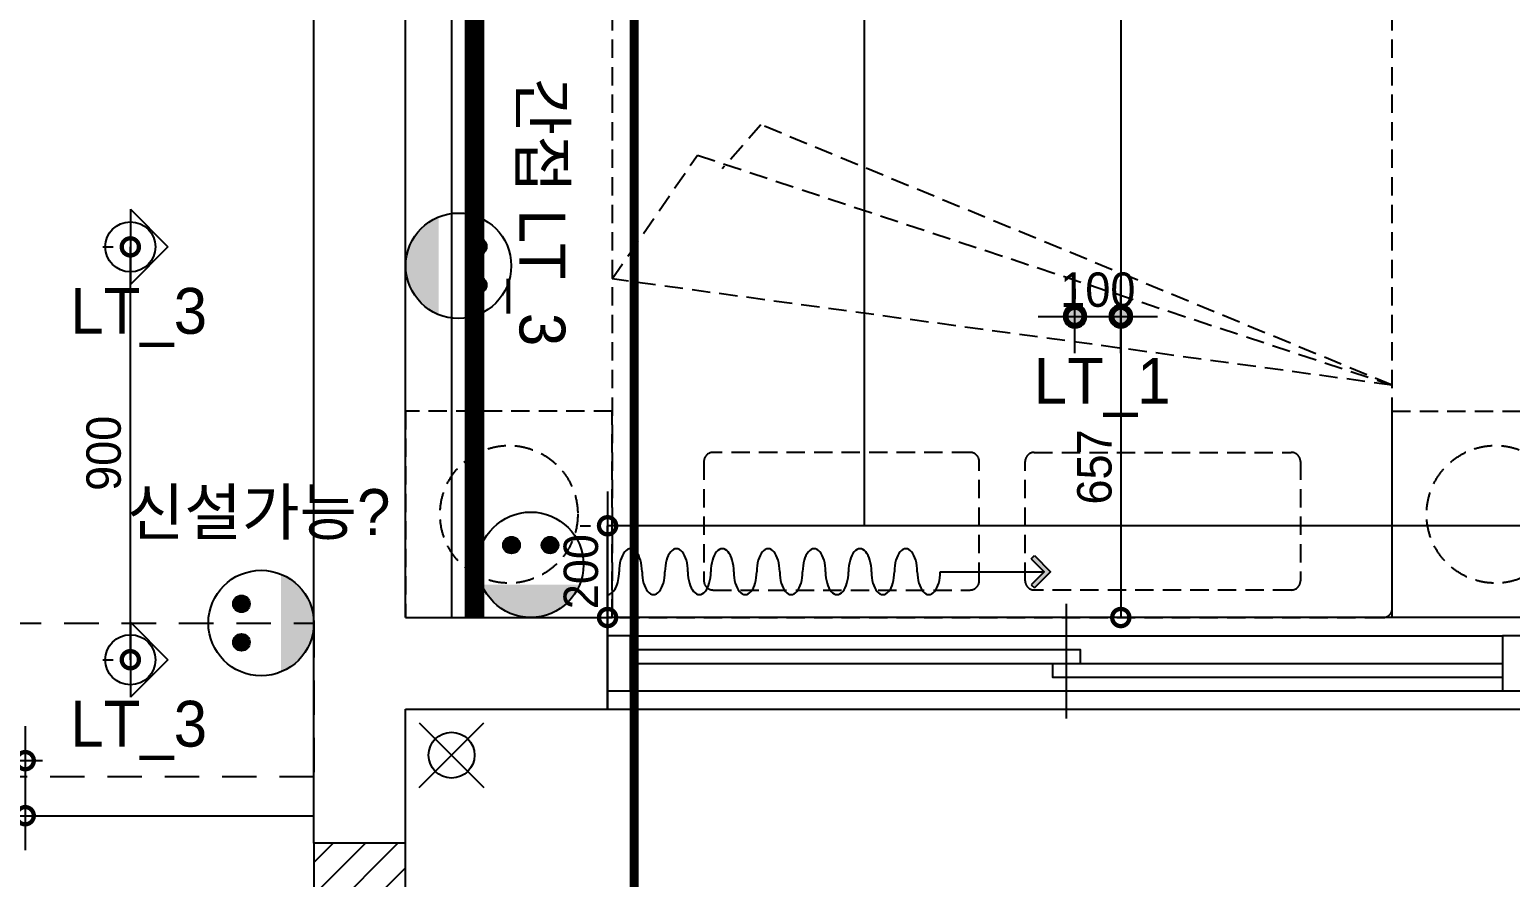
# Model space of a CAD drawing. Header units: inches. Extents: x -55157 to -7160, y -122257 to -52101.
# Drawn here: x -20336 to -17108, y -99346 to -97498 of the extents above; entities that cross this region are included whole.
import ezdxf

# ---------------------------------------------------------------- set-up
doc = ezdxf.new("R2010")
doc.units = ezdxf.units.IN
doc.header["$LTSCALE"] = 50
doc.header["$MEASUREMENT"] = 0
for name, pattern in [('DH-HID2', [1.2, 0.8, -0.4]), ('HID', [2.5, 1.5, -1]), ('HIDDEN', [0.375, 0.25, -0.125])]:
    doc.linetypes.add(name, pattern=pattern)
for name, color, linetype in [('01. F-소품', 3, 'Continuous'), ('03-WAL NEW', 3, 'Continuous'), ('06-LIGHT', 4, 'Continuous'), ('07-DIM WAL', 5, 'Continuous'), ('3.기호.계단선', 30, 'Continuous'), ('CEIL-LIGHT', 7, 'Continuous'), ('FU-FURM', 251, 'DH-HID2'), ('RC-LIGHT', 7, 'Continuous'), ('도면층2', 2, 'Continuous'), ('도면층4', 4, 'Continuous'), ('설비', 140, 'Continuous')]:
    doc.layers.add(name, color=color, linetype=linetype)
doc.styles.add('스타일1', font='HY울릉도M.TTF')
doc.styles.add('코레일둥고', font='Korail_Round_Gothic_Medium.ttf')
doc.dimstyles.new('30', dxfattribs={"dimscale": 30, "dimtxt": 2.5, "dimasz": 2.5, "dimexe": 1.25, "dimexo": 2, "dimtad": 1, "dimdec": 0, "dimtxsty": '스타일1', "dimblk": 'DOTSMALL', "dimcen": 2.5, "dimclrd": 1, "dimclre": 1, "dimclrt": 2, "dimadec": 0, "dimazin": 0, "dimtfac": 1, "dimtix": 1, "dimtmove": 0, "dimatfit": 3, "dimldrblk": 'DOTSMALL', "dimfxl": 1.25, "dimarcsym": 0})

# ---------------------------------------------------------------- blocks, each defined once
blk = doc.blocks.new('vudauseh')
for p, q in [((-40986.7, -64902.5), (-40845.3, -65044)), ((-40986.7, -65044), (-40845.3, -64902.5))]:
    blk.add_line(p, q)
blk.add_circle((-40916, -64973.2), 50)
at = {"layer": '3.기호.계단선', "linetype": 'HID'}
blk.add_lwpolyline([(-41216, -65020.2), (-46635, -65020.2), (-46635, -64685.2), (-41216, -64685.2)], close=True, dxfattribs=at)
at = {"layer": '도면층2'}
for p, q in [((-41216, -65165.2), (-41216, -60605.2)), ((-41016, -64673.2), (-41016, -60760.2)), ((-41016, -64673.2), (-40576, -64673.2)), ((-40576, -64873.2), (-40576, -64673.2)), ((-41016, -65165.2), (-41016, -64873.2)), ((-41016, -64873.2), (-40576, -64873.2)), ((-41016, -65165.2), (-41216, -65165.2))]:
    blk.add_line(p, q, dxfattribs=at)
at = {"layer": '도면층4'}
for p, q in [((-40576, -64673.2), (-40576, -64873.2)), ((-41016, -65165.2), (-41216, -65165.2))]:
    blk.add_line(p, q, dxfattribs=at)
blk.add_lwpolyline([(-40576, -64873.2), (-37576.1, -64873.2), (-37576.1, -64673.2), (-40576, -64673.2)], close=True, dxfattribs=at)
blk = doc.blocks.new('ccjwsjdeh')
at = {"layer": '03-WAL NEW'}
h = blk.add_hatch(dxfattribs=at)
h.set_pattern_fill('_USER', color=256, scale=50, angle=45, style=0, pattern_type=0)
h.set_pattern_definition([(45, (21500, -16519.2), (-35.35534, 35.35534), [])])
h.paths.add_polyline_path([(-19516, -81684.4), (-19716, -81684.4), (-19716, -82494.4), (-19516, -82494.4)])
at = {"color": 8, "linetype": 'Continuous'}
for p, q in [((-18076, -81412.4), (-18076, -81162.4)), ((-19026, -81232.4), (-17126, -81232.4)), ((-19026, -81292.4), (-17126, -81292.4)), ((-19026, -81352.4), (-17126, -81352.4))]:
    blk.add_line(p, q, dxfattribs=at)
for points in [[(-19076, -81232.4), (-19076, -81352.4), (-19026, -81352.4), (-19026, -81232.4)], [(-17126, -81232.4), (-17126, -81352.4), (-17076, -81352.4), (-17076, -81232.4)]]:
    blk.add_lwpolyline(points, close=True, dxfattribs=at)
for points in [[(-19026, -81262.4), (-18046, -81262.4), (-18046, -81292.4)], [(-18106, -81292.4), (-18106, -81322.4), (-17126, -81322.4)]]:
    blk.add_lwpolyline(points, dxfattribs=at)
at = {"layer": '03-WAL NEW'}
blk.add_lwpolyline([(-19516, -81684.4), (-19716, -81684.4), (-19716, -82494.4), (-19516, -82494.4)], close=True, dxfattribs=at)
at = {"layer": 'FU-FURM', "color": 8}
for p, q in [((-18742, -80118.4), (-18826, -80214.4)), ((-17366, -80685.9), (-18742, -80118.4)), ((-19066, -80454.4), (-18880, -80184.4)), ((-18880, -80184.4), (-17366, -80685.9)), ((-17366, -80685.9), (-19066, -80454.4))]:
    blk.add_line(p, q, dxfattribs=at)
for points in [[(-17386, -78892.4), (-19046, -78892.4, 0.414214), (-19066, -78912.4), (-19066, -81172.4, 0.414214), (-19046, -81192.4), (-17386, -81192.4, 0.414214), (-17366, -81172.4), (-17366, -78912.4, 0.414214)], [(-18286, -80832.4), (-18846, -80832.4, 0.414214), (-18866, -80852.4), (-18866, -81112.4, 0.414214), (-18846, -81132.4), (-18286, -81132.4, 0.414214), (-18266, -81112.4), (-18266, -80852.4, 0.414214)], [(-18146, -80832.4), (-17586, -80832.4, -0.414214), (-17566, -80852.4), (-17566, -81112.4, -0.414214), (-17586, -81132.4), (-18146, -81132.4, -0.414214), (-18166, -81112.4), (-18166, -80852.4, -0.414214)]]:
    blk.add_lwpolyline(points, format="xyb", close=True, dxfattribs=at)
for points in [[(-19516, -81192.4), (-19066, -81192.4), (-19066, -80742.4), (-19516, -80742.4)], [(-16916, -81192.4), (-17366, -81192.4), (-17366, -80742.4), (-16916, -80742.4)]]:
    blk.add_lwpolyline(points, close=True, dxfattribs=at)
for centre in [(-19291, -80967.4), (-17141, -80967.4)]:
    blk.add_circle(centre, 150, dxfattribs=at)
blk.add_blockref('vudauseh', (21500, -16519.2))
blk = doc.blocks.new('FFSFDF')
at = {"layer": '01. F-소품'}
blk.add_hatch(color=8, dxfattribs=at).paths.add_polyline_path([(1567672.9, 1746751.1), (1567679.9, 1746744.1), (1567715.3, 1746779.4), (1567679.9, 1746814.8), (1567672.9, 1746807.7), (1567701.2, 1746779.4)])
at = {"layer": '01. F-소품', "color": 8}
for p, q in [((1567672.9, 1746807.7), (1567679.9, 1746814.8)), ((1567474.8, 1746779.4), (1567701.2, 1746779.4)), ((1567672.9, 1746751.1), (1567679.9, 1746744.1))]:
    blk.add_line(p, q, dxfattribs=at)
for points in [[(1567672.9, 1746807.7), (1567701.2, 1746779.4), (1567672.9, 1746751.1)], [(1567679.9, 1746814.8), (1567715.3, 1746779.4), (1567679.9, 1746744.1)]]:
    blk.add_lwpolyline(points, dxfattribs=at)
for centre, start_param, end_param in [((1566799.8, 1746779.4), 1.570796, 4.712389), ((1566899.8, 1746779.4), 1.570796, 4.712389), ((1566999.8, 1746779.4), 1.570796, 4.712389), ((1567099.8, 1746779.4), 1.570796, 4.712389), ((1567199.8, 1746779.4), 1.570796, 4.712389), ((1567299.8, 1746779.4), 1.570796, 4.712389), ((1567399.8, 1746779.4), 1.570796, 4.712389), ((1566749.8, 1746779.4), 6.283185, 7.853982), ((1566849.8, 1746779.4), 4.712389, 7.853982), ((1566949.8, 1746779.4), 4.712389, 7.853982), ((1567049.8, 1746779.4), 4.712389, 7.853982), ((1567149.8, 1746779.4), 4.712389, 7.853982), ((1567249.8, 1746779.4), 4.712389, 7.853982), ((1567349.8, 1746779.4), 4.712389, 7.853982), ((1567449.8, 1746779.4), 4.712389, 7.853982)]:
    blk.add_ellipse(centre, major_axis=(0, -50), ratio=0.5, start_param=start_param, end_param=end_param, dxfattribs=at)
blk = doc.blocks.new('_DOTSMALL')
at = {"color": 0, "linetype": 'ByBlock', "const_width": 0.5}
blk.add_lwpolyline([(-0.0625, 0, 1), (0.0625, 0, 1)], format="xyb", close=True, dxfattribs=at)
blk = doc.blocks.new('*D280')
at = {"layer": '07-DIM WAL', "color": 1, "lineweight": -2, "transparency": 16777216}
for p, q in [((-20345.1, -99016.4), (-20345.1, -99286.4)), ((-20476, -99091.4), (-20307.6, -99091.4)), ((-20476, -99211.4), (-20307.6, -99211.4))]:
    blk.add_line(p, q, dxfattribs=at)
at = {"layer": 'Defpoints', "color": 0, "transparency": 16777216}
for p in [(-20536, -99091.4), (-20536, -99211.4), (-20345.1, -99211.4)]:
    blk.add_point(p, dxfattribs=at)
at = {"layer": '07-DIM WAL', "color": 1, "lineweight": -2, "transparency": 16777216, "xscale": 75, "yscale": 75, "zscale": 75}
for p, rotation in [((-20345.1, -99091.4), 270), ((-20345.1, -99211.4), 90)]:
    blk.add_blockref('_DOTSMALL', p, dxfattribs=dict(at, rotation=rotation))
at = {"layer": '07-DIM WAL', "color": 2, "transparency": 16777216, "insert": (-20402.8, -99151.4), "char_height": 75, "attachment_point": 5, "rotation": 90, "style": '스타일1'}
blk.add_mtext('120', dxfattribs=at)
blk = doc.blocks.new('1')
at = {"linetype": 'Continuous'}
h = blk.add_hatch(color=4, dxfattribs=at)
h.dxf.hatch_style = 1
edge = h.paths.add_edge_path()
edge.add_arc((11539653.5, -14273503.8), 37.5, 0, 360)
at = {"color": 1, "linetype": 'Continuous'}
for p, q in [((11539653.5, -14273637.1), (11539653.5, -14273370.5)), ((11539520.2, -14273503.8), (11539786.8, -14273503.8))]:
    blk.add_line(p, q, dxfattribs=at)
at = {"color": 4, "linetype": 'Continuous'}
for radius in [41.5, 37.5]:
    blk.add_circle((11539653.5, -14273503.8), radius, dxfattribs=at)
blk = doc.blocks.new('*D311')
at = {"layer": '07-DIM WAL', "color": 1, "lineweight": -2, "transparency": 16777216}
for p, q in [((-18057.5, -98062.9), (-18057.5, -98085.4)), ((-18132.5, -98122.9), (-17882.5, -98122.9)), ((-17957.5, -98182.9), (-17957.5, -98160.4))]:
    blk.add_line(p, q, dxfattribs=at)
at = {"layer": 'Defpoints', "color": 0, "transparency": 16777216}
for p in [(-18057.5, -98122.9), (-17957.5, -98122.9), (-17957.5, -98122.9)]:
    blk.add_point(p, dxfattribs=at)
at = {"layer": '07-DIM WAL', "color": 1, "lineweight": -2, "transparency": 16777216, "xscale": 75, "yscale": 75, "zscale": 75}
blk.add_blockref('_DOTSMALL', (-18057.5, -98122.9), dxfattribs=at)
at = {"layer": '07-DIM WAL', "color": 1, "lineweight": -2, "transparency": 16777216, "xscale": 75, "yscale": 75, "zscale": 75, "rotation": 180}
blk.add_blockref('_DOTSMALL', (-17957.5, -98122.9), dxfattribs=at)
at = {"layer": '07-DIM WAL', "color": 2, "transparency": 16777216, "insert": (-18007.5, -98065.2), "char_height": 75, "attachment_point": 5, "style": '스타일1'}
blk.add_mtext('100', dxfattribs=at)
blk = doc.blocks.new('*D317')
at = {"layer": '07-DIM WAL', "color": 1, "lineweight": -2, "transparency": 16777216}
for p, q in [((-18017.5, -95522.9), (-17995, -95522.9)), ((-17957.5, -95522.9), (-17957.5, -98122.9)), ((-18017.5, -98122.9), (-17995, -98122.9))]:
    blk.add_line(p, q, dxfattribs=at)
at = {"layer": 'Defpoints', "color": 0, "transparency": 16777216}
for p in [(-17957.5, -95522.9), (-17957.5, -98122.9), (-17957.5, -98122.9)]:
    blk.add_point(p, dxfattribs=at)
at = {"layer": '07-DIM WAL', "color": 1, "lineweight": -2, "transparency": 16777216, "xscale": 75, "yscale": 75, "zscale": 75}
for p, rotation in [((-17957.5, -95522.9), 90), ((-17957.5, -98122.9), 270)]:
    blk.add_blockref('_DOTSMALL', p, dxfattribs=dict(at, rotation=rotation))
at = {"layer": '07-DIM WAL', "color": 2, "transparency": 16777216, "insert": (-18015.3, -96822.9), "char_height": 75, "attachment_point": 5, "rotation": 90, "style": '스타일1'}
blk.add_mtext('2600', dxfattribs=at)
blk = doc.blocks.new('*D318')
at = {"layer": '07-DIM WAL', "color": 1, "lineweight": -2, "transparency": 16777216}
for p, q in [((-18017.5, -98122.9), (-17995, -98122.9)), ((-17957.5, -98122.9), (-17957.5, -98779.4)), ((-18017.5, -98779.4), (-17995, -98779.4))]:
    blk.add_line(p, q, dxfattribs=at)
at = {"layer": 'Defpoints', "color": 0, "transparency": 16777216}
for p in [(-17957.5, -98122.9), (-17957.5, -98779.4), (-17957.5, -98779.4)]:
    blk.add_point(p, dxfattribs=at)
at = {"layer": '07-DIM WAL', "color": 1, "lineweight": -2, "transparency": 16777216, "xscale": 75, "yscale": 75, "zscale": 75}
for p, rotation in [((-17957.5, -98122.9), 90), ((-17957.5, -98779.4), 270)]:
    blk.add_blockref('_DOTSMALL', p, dxfattribs=dict(at, rotation=rotation))
at = {"layer": '07-DIM WAL', "color": 2, "transparency": 16777216, "insert": (-18014.6, -98451.2), "char_height": 75, "attachment_point": 5, "rotation": 90, "style": '스타일1'}
blk.add_mtext('657', dxfattribs=at)
blk = doc.blocks.new('*D333')
at = {"layer": '07-DIM WAL', "color": 1, "lineweight": -2, "transparency": 16777216}
for p, q in [((-19076, -98504.4), (-19076, -98854.4)), ((-19136, -98579.4), (-19113.5, -98579.4)), ((-19136, -98779.4), (-19113.5, -98779.4))]:
    blk.add_line(p, q, dxfattribs=at)
at = {"layer": 'Defpoints', "color": 0, "transparency": 16777216}
for p in [(-19076, -98579.4), (-19076, -98779.4), (-19076, -98779.4)]:
    blk.add_point(p, dxfattribs=at)
at = {"layer": '07-DIM WAL', "color": 1, "lineweight": -2, "transparency": 16777216, "xscale": 75, "yscale": 75, "zscale": 75}
for p, rotation in [((-19076, -98579.4), 270), ((-19076, -98779.4), 90)]:
    blk.add_blockref('_DOTSMALL', p, dxfattribs=dict(at, rotation=rotation))
at = {"layer": '07-DIM WAL', "color": 2, "transparency": 16777216, "insert": (-19133.7, -98679.4), "char_height": 75, "attachment_point": 5, "rotation": 90, "style": '스타일1'}
blk.add_mtext('200', dxfattribs=at)
blk = doc.blocks.new('*D386')
at = {"layer": '07-DIM WAL', "color": 1, "lineweight": -2, "transparency": 16777216}
for p, q in [((-20176, -97971.4), (-20153.5, -97971.4)), ((-20116, -98871.4), (-20116, -97971.4)), ((-20176, -98871.4), (-20153.5, -98871.4))]:
    blk.add_line(p, q, dxfattribs=at)
at = {"layer": 'Defpoints', "color": 0, "transparency": 16777216}
for p in [(-20116, -97971.4), (-20116, -97971.4), (-20116, -98871.4)]:
    blk.add_point(p, dxfattribs=at)
at = {"layer": '07-DIM WAL', "color": 1, "lineweight": -2, "transparency": 16777216, "xscale": 75, "yscale": 75, "zscale": 75}
for p, rotation in [((-20116, -97971.4), 90), ((-20116, -98871.4), 270)]:
    blk.add_blockref('_DOTSMALL', p, dxfattribs=dict(at, rotation=rotation))
at = {"layer": '07-DIM WAL', "color": 2, "transparency": 16777216, "insert": (-20173.8, -98421.4), "char_height": 75, "attachment_point": 5, "rotation": 90, "style": '스타일1'}
blk.add_mtext('900', dxfattribs=at)
blk = doc.blocks.new('TLSTJF')
at = {"layer": '설비'}
h = blk.add_hatch(color=10, dxfattribs=at)
edge = h.paths.add_edge_path()
edge.add_arc((-17018, -98621.5), 18.3, 0, 360)
h = blk.add_hatch(color=10, dxfattribs=at)
edge = h.paths.add_edge_path()
edge.add_arc((-16934, -98621.5), 18.3, 0, 360)
h = blk.add_hatch(color=10, dxfattribs=at)
edge = h.paths.add_edge_path()
edge.add_line((-16869.4, -98707.5), (-17082.7, -98707.5))
edge.add_ellipse((-16976, -98664.4), major_axis=(81.3, 81.3), ratio=1, start_angle=156.9578, end_angle=293.0422)
at = {"layer": '설비', "color": 10}
for centre, radius in [((-16976, -98664.4), 115), ((-17018, -98621.5), 18.3), ((-16934, -98621.5), 18.3)]:
    blk.add_circle(centre, radius, dxfattribs=at)
blk = doc.blocks.new('egoo')
at = {"layer": '설비'}
h = blk.add_hatch(color=140, dxfattribs=at)
edge = h.paths.add_edge_path()
edge.add_arc((1015645.3, 443433.7), 22.3, 0, 360)
h = blk.add_hatch(color=140, dxfattribs=at)
edge = h.paths.add_edge_path()
edge.add_arc((1015747.7, 443433.7), 22.3, 0, 360)
h = blk.add_hatch(color=140, dxfattribs=at)
edge = h.paths.add_edge_path()
edge.add_line((1015826.3, 443329.1), (1015566.6, 443329.1))
edge.add_ellipse((1015696.5, 443381.5), major_axis=(99, 99), ratio=1, start_angle=156.9578, end_angle=293.0422)
at = {"layer": '설비', "color": 140}
for centre, radius in [((1015696.5, 443381.5), 140), ((1015645.3, 443433.7), 22.3), ((1015747.7, 443433.7), 22.3)]:
    blk.add_circle(centre, radius, dxfattribs=at)

msp = doc.modelspace()

# ---------------------------------------------------------------- linework, layer by layer
at = {"layer": '06-LIGHT'}
for p, q in [((-19415.967, -94866.45), (-19415.967, -98779.45)), ((-18515.967, -98579.45), (-18515.967, -94866.45)), ((-19075.967, -98779.45), (-19075.967, -98579.45)), ((-24984.967, -99211.45), (-19715.967, -99211.45))]:
    msp.add_line(p, q, dxfattribs=at)
at = {"layer": '06-LIGHT', "color": 10, "linetype": 'HID', "const_width": 43.2}
msp.add_lwpolyline([(-19365.967, -94962.45), (-19365.967, -98779.45)], dxfattribs=at)
at = {"layer": '06-LIGHT'}
msp.add_lwpolyline([(-15898.967, -98779.45), (-15898.967, -98579.45), (-19075.967, -98579.45)], dxfattribs=at)
at = {"layer": '3.기호.계단선', "linetype": 'HID'}
msp.add_lwpolyline([(-21664.933, -99721.45, 20, 20, 0), (-19017.923, -99721.45, 20, 20, 0), (-19017.923, -97294.831, 0, 0, 0)], format="xyseb", dxfattribs=at)
at = {"layer": 'RC-LIGHT'}
for p, q in [((-20115.957, -97889.55), (-20034.057, -97971.45)), ((-20115.957, -97889.55), (-20115.957, -98053.35)), ((-20034.057, -97971.45), (-20115.957, -98053.35)), ((-20115.957, -98789.55), (-20034.057, -98871.45)), ((-20115.957, -98789.55), (-20115.957, -98953.35)), ((-20034.057, -98871.45), (-20115.957, -98953.35))]:
    msp.add_line(p, q, dxfattribs=at)
for centre in [(-20115.957, -97971.45), (-20115.957, -98871.45)]:
    msp.add_circle(centre, 54.6, dxfattribs=at)

# ---------------------------------------------------------------- block references
at = {"color": 0}
msp.add_blockref('FFSFDF', (-1585825.73, -1845458.878), dxfattribs=at)
at = {"layer": 'CEIL-LIGHT', "color": 10, "linetype": 'HIDDEN', "ltscale": 5}
msp.add_blockref('ccjwsjdeh', (0, -17587.01), dxfattribs=at)
at = {"layer": 'RC-LIGHT', "xscale": -0.6024096385271789, "yscale": 0.6024096385271789, "zscale": 0.6024096385271789, "rotation": 270}
for p in [(8580438.792, -7049721.443), (8580538.792, -7049721.443)]:
    msp.add_blockref('1', p, dxfattribs=at)
at = {"layer": '설비', "color": 140, "xscale": 0.8214285869294655, "yscale": 0.8214285869294655, "zscale": 0.8214285869294655, "rotation": 270}
msp.add_blockref('egoo', (-383607.174, 736309.57), dxfattribs=at)
at = {"layer": '설비'}
msp.add_blockref('TLSTJF', (-2267.447, 0), dxfattribs=at)
at = {"layer": '설비', "rotation": 90.00000000000001}
msp.add_blockref('TLSTJF', (-118495.417, -81815.439), dxfattribs=at)

# ---------------------------------------------------------------- texts
at = {"layer": '3.기호.계단선', "style": '코레일둥고'}
msp.add_text('간접 LT_3', height=100, rotation=270, dxfattribs=at).set_placement((-19267.975, -97602.529))
for s, p in [('LT_3', (-20246.932, -98160.9)), ('LT_1', (-18147.163, -98313.422)), ('LT_3', (-20246.932, -99060.9))]:
    msp.add_text(s, height=100, dxfattribs=at).set_placement(p)
at = {"layer": '설비', "style": '코레일둥고'}
msp.add_text('신설가능?', height=100, dxfattribs=at).set_placement((-20123.898, -98599.319))

# ---------------------------------------------------------------- dimensions: what is measured, and where the dimension line sits
at = {"layer": '07-DIM WAL'}
for base, p1, p2, picture, middle in [((-17957.467, -98122.95), (-17957.467, -95522.95), (-17957.467, -98122.95), '*D317', (-18015.265, -96822.95)), ((-20115.957, -97971.45), (-20115.957, -98871.45), (-20115.957, -97971.45), '*D386', (-20173.755, -98421.45)), ((-17957.46691143, -98779.44965878), (-17957.46691143, -98122.94965878), (-17957.46691143, -98779.44965878), '*D318', (-18014.615713027, -98451.19965878)), ((-19075.967, -98779.45), (-19075.967, -98579.45), (-19075.967, -98779.45), '*D333', (-19133.715, -98679.45)), ((-20345.068, -99211.45), (-20535.967, -99091.45), (-20535.967, -99211.45), '*D280', (-20402.816, -99151.45))]:
    dim = msp.add_linear_dim(base=base, p1=p1, p2=p2, angle=90, dimstyle='30', dxfattribs=at)
    dim.commit()
    dim.dimension.update_dxf_attribs({"geometry": picture, "text_midpoint": middle})
dim = msp.add_linear_dim(base=(-17957.467, -98122.95), p1=(-18057.467, -98122.95), p2=(-17957.467, -98122.95), dimstyle='30', dxfattribs=at)
dim.commit()
dim.dimension.update_dxf_attribs({"geometry": '*D311', "text_midpoint": (-18007.467, -98065.202)})

doc.saveas('drawing.dxf')
